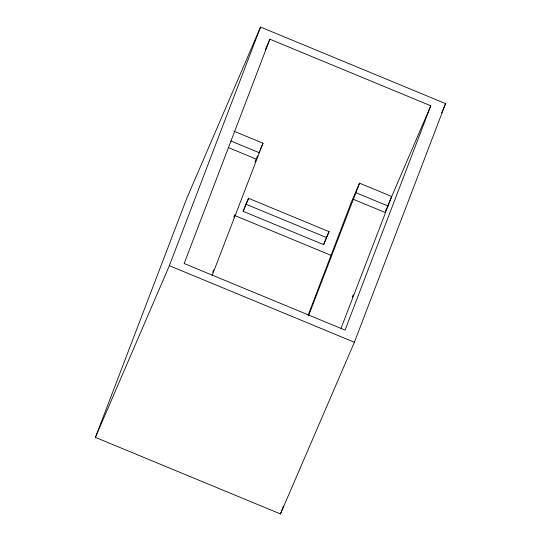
<?xml version="1.0" encoding="UTF-8"?>
<svg xmlns="http://www.w3.org/2000/svg" width="541" height="541" viewBox="0 0 541 541"><rect width="100%" height="100%" fill="white"/><g stroke="black" fill="none" stroke-linecap="round" stroke-linejoin="round"><path stroke-width="0.81" d="M95.412 437.385L186.604 198.743L260.546 27.05L445.588 103.615L354.396 342.257L280.454 513.95L95.412 437.385L169.353 265.692L260.546 27.05M269.878 39.202L184.156 263.521L345.063 330.105L430.785 105.786L269.878 39.202L265.205 50.056M212.741 272.272L213.641 269.905M233.834 217.069L234.74 214.703M212.004 275.836L262.994 143.223L233.881 131.179M243.139 211.342L248.718 198.385L329.171 231.676L323.592 244.633L243.139 211.342L245.6 204.904M323.592 244.633L328.955 231.379M308.079 315.369L351.17 202.611L359.542 183.176L391.718 196.491L341.033 328.313M308.553 315.782L359.542 183.176M352.313 297.144L353.219 294.784M280.454 513.95L283.464 506.072M254.946 161.915L255.913 159.669M256.556 158.175L257.523 155.936M258.808 152.941L259.775 150.702M260.417 149.208L262.994 143.223M248.502 198.087L245.871 204.187L326.324 237.472M385.395 211.186L386.889 207.703M387.532 206.209L430.785 105.786M441.591 112.9L445.588 103.615M231 141.039L259.349 152.772M355.89 192.718L388.073 206.033M228.207 147.517L256.556 159.25M353.104 199.196L385.28 212.512M234.321 215.332L331.491 255.535M169.353 265.692L354.396 342.257"/></g></svg>
